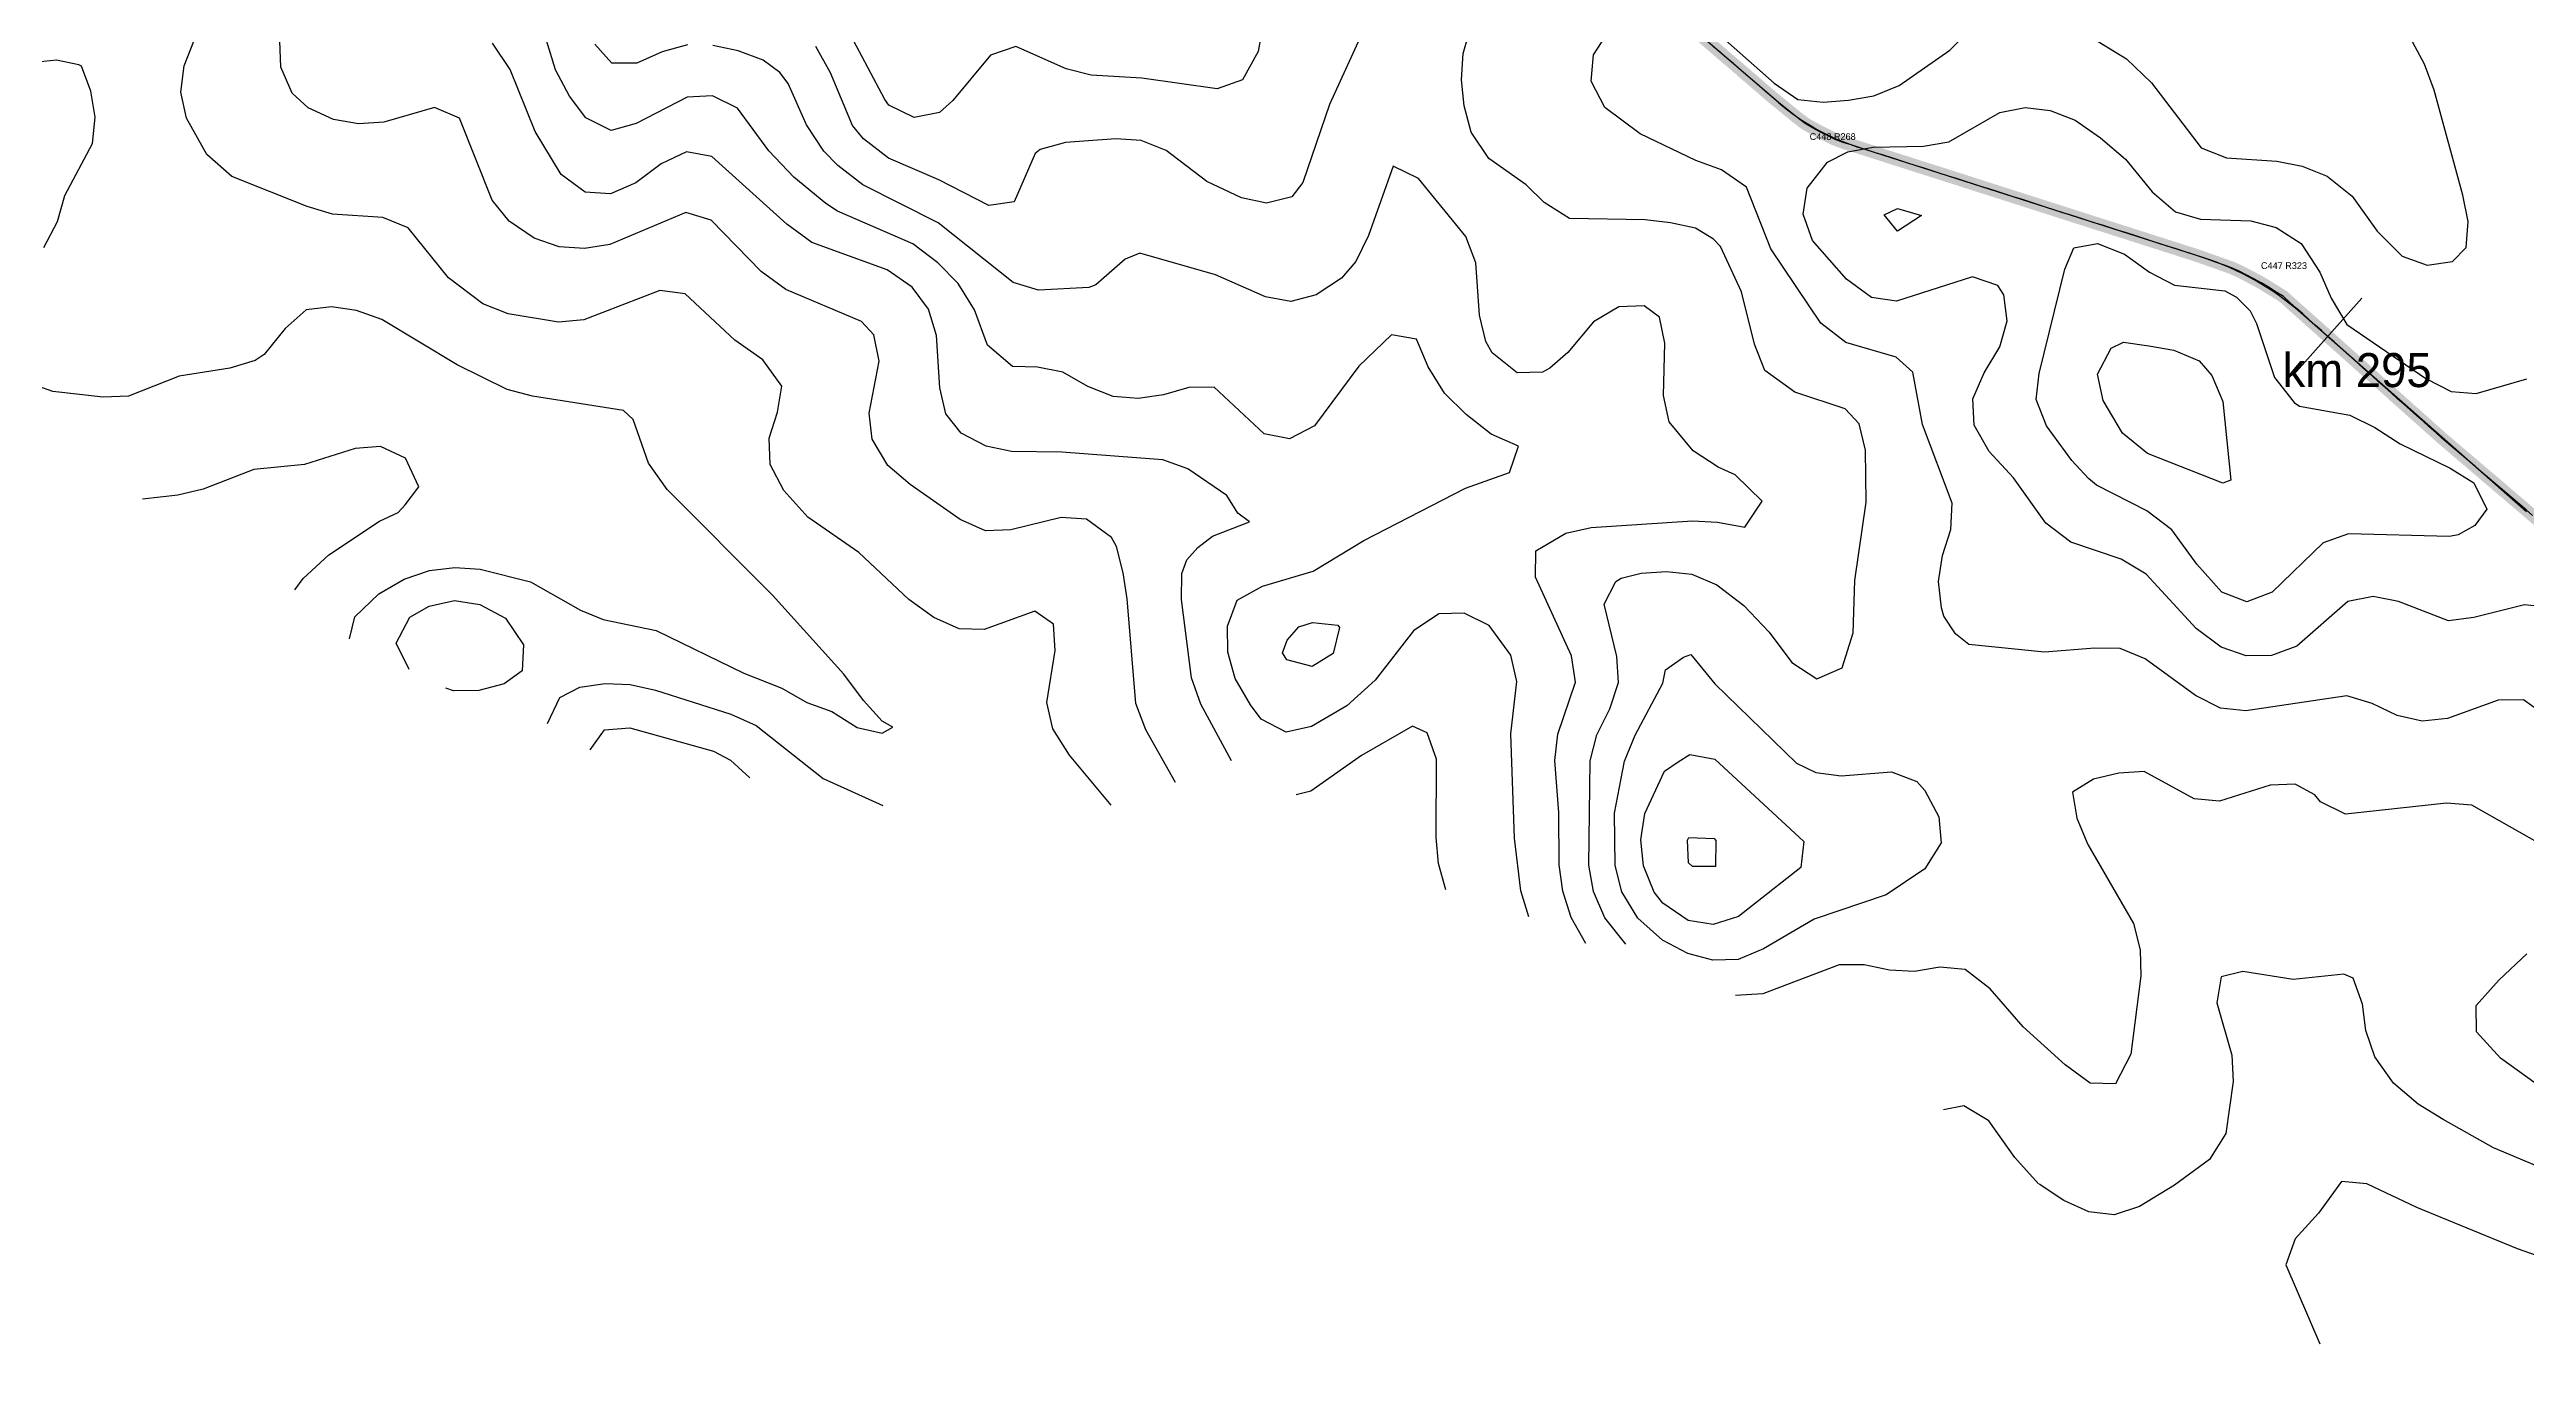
# Model space of a CAD drawing. Header units: metres. Extents: x 697254 to 930473, y 8023396 to 8227001.
# Drawn here: x 733718 to 736632, y 8195226 to 8196783 of the extents above; entities that cross this region are included whole.
import ezdxf

# ---------------------------------------------------------------- set-up
doc = ezdxf.new("R2010")
doc.units = ezdxf.units.M
for name, color, linetype in [('ALIGNMENT_FITTED', 4, 'Continuous'), ('CENTRELINE', 7, 'Continuous'), ('CHAINAGE', 7, 'Continuous'), ('CONTOUR_10M', 33, 'Continuous'), ('CONTOUR_INDEX_50M', 34, 'Continuous'), ('CURVE_LABELS', 4, 'Continuous'), ('GRADE_0-4', 3, 'Continuous'), ('GRADE_4-6', 2, 'Continuous'), ('GRADE_6-8', 30, 'Continuous')]:
    doc.layers.add(name, color=color, linetype=linetype)

msp = doc.modelspace()

# ---------------------------------------------------------------- linework, layer by layer
at = {"layer": 'ALIGNMENT_FITTED'}
for p, q in [((735752.3, 8196720.9), (735524.7, 8196917)), ((736251.6, 8196538.7), (735845.8, 8196668.6)), ((736632.2, 8196239.4), (736366.7, 8196473.5))]:
    msp.add_line(p, q, dxfattribs=at)
for centre, radius, start, end in [((735927.6, 8196924.3), 268.5, -130.7599, -107.7394), ((736153.3, 8196231.4), 322.7, 48.605, 72.2606)]:
    msp.add_arc(centre, radius, start, end, dxfattribs=at)
at = {"layer": 'CENTRELINE'}
msp.add_polyline3d([(736639.4, 8196235.2, 1107.5), (736631.8, 8196241.7, 1107.9), (736624.2, 8196248.2, 1108.2), (736616.6, 8196254.6, 1108.5), (736609, 8196261.1, 1108.6), (736601.4, 8196267.6, 1108.6), (736593.8, 8196274.1, 1108.9), (736586.1, 8196280.6, 1109), (736578.5, 8196287.1, 1108.9), (736570.9, 8196293.6, 1108.7), (736563.3, 8196300.1, 1108.4), (736555.7, 8196306.5, 1107.9), (736548.1, 8196313, 1107.4), (736540.5, 8196319.5, 1106.8), (736532.8, 8196326, 1106.3), (736525.4, 8196332.7, 1105.8), (736517.9, 8196339.3, 1105.2), (736510.5, 8196346, 1104.7), (736503, 8196352.7, 1104.4), (736495.5, 8196359.3, 1104.3), (736488.1, 8196366, 1104.5), (736480.6, 8196372.6, 1104.7), (736473.2, 8196379.3, 1104.8), (736465.7, 8196386, 1104.6), (736458.2, 8196392.6, 1104.3), (736450.8, 8196399.3, 1103.8), (736443.3, 8196405.9, 1103.5), (736435.8, 8196412.6, 1103.2), (736428.4, 8196419.3, 1102.9), (736420.9, 8196425.9, 1102.6), (736413.5, 8196432.6, 1102.3), (736406, 8196439.3, 1102.2), (736398.5, 8196445.9, 1102.4), (736391.1, 8196452.6, 1102.7), (736383.6, 8196459.2, 1103.1), (736376.2, 8196465.9, 1103.7), (736368.7, 8196472.6, 1104.4), (736361.2, 8196479.2, 1105), (736353.8, 8196485.9, 1105.4), (736346.3, 8196492.6, 1105.8), (736337.9, 8196498, 1106.3), (736329.4, 8196503.2, 1107), (736320.9, 8196508.4, 1107.4), (736312.1, 8196513.3, 1107.6), (736303.3, 8196517.9, 1107.5), (736294.4, 8196522.5, 1107.2), (736285.3, 8196526.6, 1107.2), (736275.8, 8196529.9, 1107), (736266.4, 8196533.3, 1106.5), (736257, 8196536.6, 1106.1), (736247.6, 8196540, 1105.7), (736238.1, 8196543.1, 1105.2), (736228.5, 8196546.1, 1104.8), (736219, 8196549.2, 1104.5), (736209.5, 8196552.2, 1104.9), (736199.9, 8196555.3, 1105.1), (736190.4, 8196558.3, 1105.3), (736180.9, 8196561.4, 1105.8), (736171.4, 8196564.4, 1106.3), (736161.8, 8196567.5, 1106.8), (736152.3, 8196570.5, 1107.3), (736142.8, 8196573.6, 1107.7), (736133.3, 8196576.6, 1108.1), (736123.7, 8196579.6, 1108.1), (736114.2, 8196582.7, 1107.9), (736104.7, 8196585.7, 1107.9), (736095.1, 8196588.8, 1107.9), (736085.6, 8196591.8, 1108.1), (736076.1, 8196594.9, 1108.2), (736066.6, 8196597.9, 1108.2), (736057, 8196601, 1107.9), (736047.5, 8196604, 1107.7), (736038, 8196607.1, 1107.3), (736028.4, 8196610.1, 1106.9), (736018.9, 8196613.2, 1106.5), (736009.4, 8196616.2, 1106.1), (735999.9, 8196619.3, 1105.9), (735990.3, 8196622.3, 1105.5), (735980.8, 8196625.4, 1105.1), (735971.3, 8196628.4, 1105), (735961.8, 8196631.5, 1104.7), (735952.2, 8196634.5, 1104.2), (735942.7, 8196637.6, 1104.2), (735933.2, 8196640.6, 1104), (735923.7, 8196643.6, 1103.8), (735914.1, 8196646.7, 1103.4), (735904.6, 8196649.7, 1103), (735895.1, 8196652.8, 1102.8), (735885.5, 8196655.8, 1102.6), (735876, 8196658.9, 1102.5), (735866.5, 8196661.9, 1102.2), (735857, 8196665, 1101.4), (735847.4, 8196668, 1100.5), (735837.9, 8196671.1, 1099.6), (735828.4, 8196674.1, 1098.6), (735819, 8196677.6, 1097.6), (735810.1, 8196682, 1096.6), (735801.1, 8196686.5, 1095.4), (735792.3, 8196691.2, 1093.8), (735783.6, 8196696.2, 1092.4), (735775.7, 8196702.2, 1091.4), (735767.9, 8196708.5, 1091.2), (735760.1, 8196714.9, 1091.1), (735752.4, 8196721.2, 1091), (735744.6, 8196727.5, 1091.2), (735737.1, 8196734, 1091.4), (735729.5, 8196740.6, 1091.5), (735721.9, 8196747.1, 1091.5), (735714.3, 8196753.6, 1091.5), (735706.8, 8196760.2, 1091.4), (735699.2, 8196766.7, 1091.2), (735691.6, 8196773.2, 1090.8), (735684, 8196779.7, 1090.6), (735676.4, 8196786.3, 1090.6)], dxfattribs=at)
at = {"layer": 'CHAINAGE'}
msp.add_line((736438.5, 8196490.7), (736358.6, 8196401.2), dxfattribs=at)
at = {"layer": 'CONTOUR_10M'}
for points, elevation in [([(734967.4, 8195894.4), (734918.3, 8195953.3), (734898.5, 8195984.2), (734891.8, 8196015.1), (734901.6, 8196076.5), (734899.4, 8196107.2), (734877.7, 8196122.6), (734818.1, 8196101.2), (734788.4, 8196102), (734758.9, 8196115.3), (734729.4, 8196136.3), (734670.6, 8196191.5), (734610.3, 8196233.3), (734582.3, 8196264.4), (734566.2, 8196295.3), (734565.1, 8196326.1), (734574.9, 8196356.7), (734580.1, 8196387.4), (734557.4, 8196418.4), (734524.8, 8196441.6), (734466, 8196495.8), (734436.3, 8196499.7), (734346.9, 8196465.2), (734317.1, 8196462.6), (734257.9, 8196472.5), (734228.3, 8196484.3), (734187.6, 8196514.6), (734140.2, 8196573.6), (734110.6, 8196585.6), (734051.2, 8196589.6), (734021.6, 8196598.7), (733932.9, 8196634), (733903.5, 8196659.7), (733879.5, 8196702.4), (733872.9, 8196733.3), (733876.8, 8196764), (733924.8, 8196886.5)], 1030), ([(735458.8, 8195762.9), (735449.3, 8195793.8), (735441.6, 8195855.4), (735437.3, 8195978.4), (735444.5, 8196039.8), (735437.4, 8196070.7), (735412.1, 8196105.7), (735382.5, 8196120.4), (735352.8, 8196119.5), (735322.9, 8196099.5), (735278, 8196041.6), (735244.5, 8196011.3), (735202.9, 8195987), (735173.1, 8195980.3), (735143.6, 8195995.6), (735131.2, 8196012.5), (735113.1, 8196043.4), (735104.6, 8196074.3), (735104.3, 8196105), (735115.5, 8196135.6), (735145.3, 8196152.1), (735204.9, 8196169.6), (735264.7, 8196205.6), (735384.1, 8196267.5), (735435.7, 8196285.9), (735446.3, 8196316.6), (735414.5, 8196330.9), (735385.1, 8196353.9), (735359.6, 8196379), (735340.4, 8196410), (735326.6, 8196442.7), (735297, 8196447.8), (735258.5, 8196410.9), (735206.7, 8196340.6), (735176.9, 8196325.4), (735147.2, 8196331.3), (735088.4, 8196386), (735058.7, 8196385.6), (735028.9, 8196377.2), (734999.2, 8196372.9), (734969.5, 8196375.1), (734940, 8196386.9), (734910.4, 8196403.6), (734880.8, 8196409.5), (734851.1, 8196410.4), (734821.7, 8196435.7), (734806.6, 8196477.2), (734787.2, 8196508.2), (734763.3, 8196532.4), (734733.9, 8196554.9), (734645.2, 8196593.3), (734631.7, 8196602.1), (734593.9, 8196633.3), (734564.5, 8196664.3), (734527.7, 8196714.5), (734498.2, 8196728.7), (734468.5, 8196727.2), (734408.7, 8196696.3), (734379, 8196687.9), (734349.4, 8196703.1), (734330.3, 8196728.3), (734313.8, 8196759.3), (734285.4, 8196851.8)], 1060), ([(735572.6, 8195731), (735548, 8195762), (735534.6, 8195792.9), (735529.1, 8195823.7), (735530.8, 8195946.7), (735538.7, 8195977.3), (735553.9, 8196007.9), (735564.1, 8196038.6), (735562.2, 8196069.3), (735547.1, 8196131), (735561.1, 8196157.6), (735567.4, 8196161.5), (735590.9, 8196167.2), (735620.6, 8196169.2), (735650.3, 8196166.3), (735679.9, 8196153.5), (735711.5, 8196129.2), (735741.3, 8196098.1), (735768, 8196062.4), (735797.5, 8196043.1), (735827.3, 8196055.8), (735840.3, 8196097.1), (735842.1, 8196158.5), (735855.3, 8196250.7), (735854.5, 8196312.2), (735847.1, 8196343), (735830.6, 8196360.8), (735771.4, 8196380.1), (735736.4, 8196405.7), (735724, 8196436.6), (735708.7, 8196498.2), (735684.2, 8196551.6), (735675.8, 8196560.1), (735654.7, 8196573.1), (735625.1, 8196579.5), (735595.4, 8196583.1), (735506.3, 8196584.5), (735476.8, 8196603.3), (735455.4, 8196624), (735411.5, 8196655.2), (735390.8, 8196686.2), (735382.6, 8196717), (735379.3, 8196747.8), (735381.3, 8196778.5), (735399.1, 8196839.8)], 1080), ([(735266.2, 8196810.5), (735224.1, 8196718.7), (735192.8, 8196626.8), (735179.9, 8196610), (735150.2, 8196602.4), (735120.5, 8196609), (735079.9, 8196628), (735032, 8196664.7), (735002.5, 8196676.3), (734972.8, 8196678.3), (734913.4, 8196673.8), (734883.6, 8196665.8), (734878.1, 8196661), (734853.2, 8196604), (734823.5, 8196599.9), (734764.4, 8196630.2), (734705.3, 8196655.5), (734675.8, 8196678.3), (734663.2, 8196694), (734637.2, 8196755.8), (734620, 8196786.7)], 1080), ([(735145.6, 8196811.8), (735140.2, 8196781.1), (735122, 8196747.5), (735092.2, 8196736.9), (735003.3, 8196749.7), (734943.9, 8196753.2), (734914.3, 8196760.6), (734855.2, 8196786.9), (734825.4, 8196776.8), (734781, 8196723.5), (734765.3, 8196709.4), (734735.5, 8196703.2), (734705.9, 8196717.8), (734700.9, 8196724.4), (734647.7, 8196824.9)], 1090), ([(736658.2, 8195997.2), (736628.7, 8196018.5), (736599, 8196018), (736539.4, 8195996.3), (736509.6, 8195993.3), (736480, 8195999.8), (736450.5, 8196014.1), (736420.9, 8196022.9), (736301.9, 8196005.5), (736272.2, 8196008.5), (736242.7, 8196023.6), (736183.8, 8196066.6), (736154.2, 8196078.6), (736124.5, 8196079.2), (736065.1, 8196074.3), (735976.1, 8196083.6), (735960.6, 8196095.8), (735946.7, 8196116.8), (735944, 8196126.7), (735940.6, 8196157.5), (735945.4, 8196188.2), (735954.9, 8196218.8), (735956.8, 8196249.6), (735921.7, 8196342.2), (735910.2, 8196403.8), (735890.6, 8196421.6), (735831.4, 8196438.5), (735802, 8196461.3), (735743.5, 8196548.9), (735714.6, 8196621.4), (735685.1, 8196641.9), (735655.1, 8196652.6), (735589.7, 8196684), (735547.9, 8196715.2), (735532, 8196746.1), (735534.6, 8196776.9), (735554.2, 8196807.4)], 1090), ([(736114.4, 8196801.4), (736161.7, 8196772.4), (736191.1, 8196744), (736249.7, 8196667.8), (736279.2, 8196656), (736338.6, 8196652), (736368.2, 8196646.1), (736397.8, 8196634.5), (736427.2, 8196610.7), (736456.5, 8196569.5), (736485.9, 8196540.1), (736515.4, 8196529.8), (736545.2, 8196534.1), (736561.2, 8196550.5), (736563.7, 8196581.2), (736557.4, 8196612), (736523.5, 8196735.4), (736512.1, 8196766.3), (736479.1, 8196828.1)], 1090), ([(735043.1, 8195921.2), (735008.1, 8195983.1), (734996.5, 8196013.9), (734986.1, 8196137), (734981.4, 8196167.8), (734973.5, 8196198.7), (734967.7, 8196209.3), (734938.3, 8196230.9), (734908.6, 8196232.8), (734849.1, 8196218.3), (734819.3, 8196217), (734789.8, 8196230.6), (734730.8, 8196271.7), (734704.5, 8196293.8), (734686.1, 8196324.8), (734682.6, 8196355.6), (734694.4, 8196416.9), (734688.3, 8196447.7), (734673.5, 8196463.3), (734584.8, 8196501), (734555.4, 8196522.1), (734496.6, 8196582.4), (734467, 8196591.7), (734377.5, 8196554), (734347.8, 8196549.1), (734318.1, 8196551.3), (734288.5, 8196561.5), (734259, 8196581.4), (734239.2, 8196606.3), (734200.9, 8196702.7), (734171.4, 8196715.3), (734111.8, 8196697.8), (734082.1, 8196695.8), (734052.4, 8196700.9), (734022.9, 8196714.8), (734004, 8196731.9), (733990.6, 8196762.7), (733989.4, 8196793.5)], 1040), ([(734469.1, 8196789), (734439.3, 8196780.5), (734409.5, 8196767.4), (734379.8, 8196767.2), (734360, 8196789.5)], 1070), ([(735525.5, 8195731.5), (735508.3, 8195762.4), (735498.6, 8195793.3), (735494.2, 8195824.1), (735493.8, 8195885.6), (735489.2, 8195947.1), (735492.6, 8195977.8), (735513.5, 8196039.1), (735508.9, 8196069.9), (735466.6, 8196162.6), (735466.7, 8196193.4), (735502.3, 8196214.4), (735532.1, 8196220.9), (735651, 8196229), (735680.7, 8196227.4), (735712.7, 8196221.4), (735733.3, 8196252), (735701.4, 8196283.1), (735681.4, 8196292), (735651.9, 8196311.2), (735623.7, 8196345.4), (735617, 8196376.2), (735618.8, 8196437.7), (735612.2, 8196468.5), (735594.3, 8196481.9), (735564.6, 8196480.6), (735534.7, 8196463.1), (735504.6, 8196426.8), (735483.4, 8196408.4), (735474.7, 8196403.6), (735445, 8196403), (735415.5, 8196426.4), (735407.9, 8196440), (735400.6, 8196470.8), (735396.3, 8196532.4), (735384.4, 8196563.2), (735328.7, 8196631.6), (735299.1, 8196646), (735269.9, 8196564.5), (735255, 8196533.9), (735238.3, 8196514.5), (735208.4, 8196494.7), (735178.6, 8196487.1), (735149, 8196492.4), (735089.9, 8196518.3), (735001, 8196543.7), (734983.8, 8196536.8), (734949.3, 8196506.4), (734941.2, 8196503.2), (734881.8, 8196500.2), (734852.2, 8196509.3), (734763.9, 8196579.6), (734675.2, 8196624.3), (734645.8, 8196647), (734629.3, 8196663.6), (734609, 8196694.6), (734587.4, 8196743.2), (734577.6, 8196756.4), (734558, 8196770.8), (734528.5, 8196781.8), (734498.8, 8196788)], 1070), ([(735676.5, 8196806.1), (735747.4, 8196743.8), (735775.1, 8196724.6), (735804.8, 8196721.6), (735834.5, 8196723.7), (735864.3, 8196728.7), (735894.1, 8196741), (735953.9, 8196782.7), (735974.1, 8196802.9)], 1090), ([(733711.6, 8196550.5), (733727.7, 8196581.1), (733736.6, 8196611.7), (733769.2, 8196672.9), (733772.1, 8196703.6), (733766.9, 8196734.4), (733756.1, 8196763.7), (733753.1, 8196765.3), (733726.5, 8196771), (733667.1, 8196764.7)], 1020), ([(735876.7, 8196588.7), (735892.5, 8196596.3), (735920.7, 8196588.2), (735892.2, 8196569.7), (735876.7, 8196588.7)], 1110), ([(736127.4, 8196555.2), (736159.2, 8196542.6), (736188.7, 8196521.5), (736218.2, 8196506.2), (736277.5, 8196499.4), (736291.2, 8196491.9), (736307, 8196476.1), (736314.7, 8196460.9), (736335.8, 8196397.4), (736358.9, 8196368.2), (736365.2, 8196363.7), (736424.4, 8196353.2), (736454, 8196338.8), (736483.5, 8196319.5), (736542.6, 8196290.7), (736570.3, 8196273.7), (736585.6, 8196242.7), (736571.5, 8196223.3), (736551.7, 8196212.4), (736541.7, 8196210.5), (736422.9, 8196213.5), (736393.1, 8196203.2), (736333.1, 8196145), (736303.3, 8196133.6), (736273.7, 8196145.1), (736244.4, 8196177.8), (736215.1, 8196218.2), (736185.6, 8196240.5), (736126.6, 8196270.7), (736116.8, 8196278.6), (736097.2, 8196299.9), (736067.6, 8196340.6), (736055.5, 8196371.5), (736058.9, 8196402.2), (736089, 8196524.9), (736099.9, 8196550.1), (736127.4, 8196555.2)], 1110), ([(734071.2, 8196089.9), (734077.5, 8196116.1), (734105.8, 8196142.9), (734135.7, 8196160.3), (734165.5, 8196170.4), (734195.3, 8196173.8), (734224.9, 8196172.2), (734284.2, 8196157.1), (734343.2, 8196123.8), (734369.9, 8196112.9), (734432, 8196099.9), (734535.3, 8196049.6), (734579.8, 8196031.9), (734609.3, 8196015.2), (734638.9, 8196004.7), (734668.4, 8195985.6), (734698, 8195979), (734710.3, 8195986.3), (734698.1, 8195993.3), (734675.9, 8196017.4), (734653, 8196048.4), (734568.8, 8196141.5), (734444.9, 8196265.9), (734423.1, 8196296.9), (734405, 8196348.2), (734393.5, 8196358.7), (734286.5, 8196375.5), (734256.9, 8196383.5), (734197.8, 8196412.5), (734109.3, 8196465.6), (734079.7, 8196476.2), (734050.1, 8196480.6), (734020.3, 8196477.3), (733995.7, 8196455.2), (733970.9, 8196424.7), (733960.3, 8196417.5), (733930.5, 8196408.6), (733871, 8196399.2), (733811.4, 8196375.6), (733781.7, 8196374.2), (733722.3, 8196380.9), (733692.7, 8196391.6)], 1020), ([(736143.5, 8196432), (736158.1, 8196439), (736187.8, 8196434.8), (736217.4, 8196429.6), (736247, 8196417.2), (736261.9, 8196400), (736274.9, 8196369.1), (736284.5, 8196276.8), (736275.1, 8196273.2), (736186.4, 8196308.1), (736156.9, 8196331.9), (736134.3, 8196370.6), (736127.6, 8196401.5), (736143.5, 8196432)], 1120), ([(734007, 8196147.6), (734016.9, 8196161.1), (734046.9, 8196188.8), (734106.7, 8196228.4), (734128.5, 8196238.5), (734136.7, 8196247.8), (734153, 8196269), (734137.2, 8196302.8), (734107.7, 8196316.2), (734078, 8196313.8), (734018.4, 8196295.3), (733958.9, 8196289.2), (733899.3, 8196266.1), (733869.5, 8196259), (733827.7, 8196254.2)], 1010), ([(734141.5, 8196053.9), (734126.1, 8196084.8), (734142.5, 8196115.4), (734165.1, 8196128.4), (734194.8, 8196135.1), (734224.5, 8196130.5), (734255, 8196114.2), (734275.9, 8196083.2), (734274.6, 8196052.5), (734253.2, 8196037.2), (734223.4, 8196029.2), (734193.7, 8196029), (734184.5, 8196032.2)], 1030), ([(735188.1, 8196104.1), (735204.2, 8196109.3), (735233.9, 8196106), (735236.1, 8196103.6), (735228.5, 8196072.9), (735203.7, 8196057.6), (735174.1, 8196065.3), (735168.9, 8196073.6), (735174.3, 8196088.4), (735188.1, 8196104.1)], 1070), ([(735640.4, 8196068.5), (735649.3, 8196071.7), (735677.4, 8196037.3), (735773.4, 8195944), (735796.3, 8195933), (735825.9, 8195928.8), (735885.4, 8195933.6), (735914.9, 8195922.3), (735924.3, 8195911.7), (735941, 8195880.7), (735943.5, 8195849.9), (735924.3, 8195819.4), (735879.1, 8195789.1), (735794.4, 8195760.4), (735734.6, 8195725.3), (735704.8, 8195713), (735675.1, 8195711.9), (735645.5, 8195719.8), (735615.9, 8195735.7), (735586.8, 8195761.6), (735568.2, 8195792.5), (735560.1, 8195823.3), (735559.4, 8195884.9), (735571.1, 8195946.2), (735583.7, 8195976.8), (735616.4, 8196038), (735619.4, 8196053.5), (735640.4, 8196068.5)], 1090), ([(734304.4, 8195990.6), (734318.7, 8196021.2), (734342.2, 8196033.3), (734372, 8196037.7), (734401.6, 8196036.4), (734431.3, 8196029.6), (734520.1, 8196001.4), (734549.6, 8195988.2), (734628.5, 8195925.6), (734698.8, 8195894.1)], 1030), ([(734354.4, 8195959.3), (734371.4, 8195982.9), (734401.1, 8195985.4), (734499.6, 8195957.8), (734519.5, 8195947.2), (734542.3, 8195926.6)], 1040), ([(736656.5, 8195844.1), (736567.9, 8195894.5), (736538.3, 8195896.9), (736419.4, 8195884), (736389.8, 8195898.3), (736383.2, 8195906.7), (736360.3, 8195919.2), (736330.6, 8195917.8), (736271, 8195899), (736241.4, 8195901.8), (736182.3, 8195934.1), (736152.6, 8195932.1), (736122.8, 8195925), (736098.2, 8195909.8), (736103.1, 8195879), (736116.2, 8195848.1), (736169.8, 8195755.2), (736177.9, 8195724.4), (736178.6, 8195693.7), (736166.7, 8195601.5), (736148.6, 8195566.7), (736119, 8195567.4), (736089.5, 8195589), (736040.3, 8195633.6), (736001.4, 8195678.4), (735971.9, 8195701.2), (735942.3, 8195703.9), (735912.5, 8195698.6), (735882.8, 8195700.1), (735853.2, 8195706.4), (735823.5, 8195706.6), (735734, 8195672.5), (735701.9, 8195670.6)], 1080), ([(735645.2, 8195853.2), (735646.9, 8195856.2), (735676.6, 8195855.3), (735678.8, 8195852.8), (735678.3, 8195822.1), (735651.1, 8195822.4), (735646.6, 8195826.4), (735645.2, 8195853.2)], 1110), ([(736653.4, 8195559.4), (736601.6, 8195596.8), (736573.3, 8195627.9), (736573.1, 8195658.6), (736600.2, 8195689.1), (736632.8, 8195719.5)], 1080), ([(736652.4, 8195466.4), (736593.3, 8195491.3), (736534.2, 8195524.6), (736504.7, 8195542.5), (736475.6, 8195567.4), (736453.7, 8195598.4), (736443.4, 8195629.3), (736439.4, 8195660.1), (736428.5, 8195690.9), (736417.3, 8195695.4), (736357.8, 8195689.3), (736298.6, 8195698.8), (736273.2, 8195692.6), (736267.9, 8195661.9), (736285.7, 8195600.2), (736287.2, 8195569.5), (736278.4, 8195508.1), (736259.3, 8195477.5), (736218.2, 8195447.2), (736176.8, 8195422.1), (736147, 8195412.4), (736117.3, 8195416.1), (736087.8, 8195429.4), (736058.8, 8195448.4)], 1070), ([(736058, 8195449), (736030.2, 8195480), (735999.7, 8195523), (735970.2, 8195540.8), (735946.5, 8195536.1)], 1070), ([(736948.5, 8195225.9), (736892.7, 8195255.4), (736858.2, 8195279.4), (736828.7, 8195295.6), (736799.1, 8195305), (736740, 8195330.9), (736621.7, 8195372.6), (736503.4, 8195421.1), (736444.3, 8195448.9), (736414.7, 8195451.5), (736387.7, 8195414.6), (736360.3, 8195384.2), (736349.2, 8195353.5), (736389.1, 8195260.9)], 1060)]:
    msp.add_lwpolyline(points, dxfattribs=dict(at, elevation=elevation))
at = {"layer": 'CONTOUR_INDEX_50M'}
for points, elevation in [([(735109, 8195946.7), (735072.6, 8196013.1), (735061.7, 8196044), (735050, 8196136.4), (735050.4, 8196167.1), (735056.5, 8196183), (735069.2, 8196197.6), (735086.5, 8196211), (735130, 8196227.7), (735116.5, 8196238), (735103.5, 8196258.8), (735057.5, 8196290), (735028.1, 8196300.7), (734909.4, 8196309.7), (734850, 8196310.4), (734820.4, 8196316.6), (734790.9, 8196332.1), (734772.9, 8196354.6), (734765.7, 8196385.4), (734761.8, 8196447), (734752.5, 8196477.8), (734733.3, 8196503.7), (734703.9, 8196524.1), (734615.1, 8196556.3), (734585.7, 8196577.8), (734497.4, 8196657.4), (734467.8, 8196662.9), (734437.9, 8196649), (734408, 8196626.5), (734378.2, 8196613.6), (734348.5, 8196615.7), (734320.3, 8196636.2), (734289.9, 8196686.8), (734260.5, 8196759.8), (734239.7, 8196790.8)], 1050), ([(736659.6, 8196126.9), (736629.9, 8196130.2), (736570.3, 8196115.3), (736540.6, 8196111.3), (736481.5, 8196134), (736451.8, 8196139.9), (736422.1, 8196133.8), (736362.1, 8196081.4), (736332.3, 8196070.6), (736302.6, 8196070), (736273, 8196080.1), (736243.5, 8196102.4), (736184.8, 8196166.1), (736155.3, 8196183.6), (736096.2, 8196203.9), (736066.7, 8196226.1), (736028.9, 8196279.5), (736000.1, 8196310.6), (735982.6, 8196341.5), (735980.9, 8196372.3), (735994.1, 8196402.9), (736012.6, 8196433.5), (736021.2, 8196464.1), (736017.5, 8196494.9), (736010.3, 8196505.8), (735980.7, 8196515.9), (735891.3, 8196487.3), (735861.7, 8196491.8), (735832.2, 8196513.2), (735792.4, 8196558.8), (735781.4, 8196589.7), (735786.1, 8196620.4), (735810, 8196650.9), (735833.9, 8196663), (735863.6, 8196668.6), (735923, 8196669.8), (735952.8, 8196674.6), (736012.5, 8196709.2), (736042.3, 8196715), (736072, 8196711.7), (736101.5, 8196700.4), (736131, 8196679.6), (736160.4, 8196654.2), (736191.9, 8196616), (736219.2, 8196592.5), (736248.8, 8196583.9), (736308.1, 8196581.9), (736337.7, 8196573.8), (736367.2, 8196555.1), (736389, 8196521.6), (736402.3, 8196490.7), (736420.8, 8196459.8), (736514, 8196396.2), (736543.5, 8196380.9), (736573.2, 8196378.6), (736632.8, 8196396)], 1100), ([(735361.1, 8195794.7), (735352.3, 8195825.6), (735349.6, 8195856.4), (735350.1, 8195948.6), (735339, 8195979.5), (735321.7, 8195987.2), (735261.9, 8195952.8), (735202.1, 8195910.8), (735185, 8195906.6)], 1050), ([(735634.4, 8195945.5), (735648, 8195954), (735677.6, 8195948.4), (735782, 8195851.7), (735778.5, 8195821), (735705.3, 8195763.5), (735675.5, 8195753.9), (735645.9, 8195758.6), (735616.4, 8195779.2), (735606, 8195792.1), (735593.4, 8195823), (735590.5, 8195853.8), (735595.1, 8195884.5), (735618.1, 8195934.2), (735634.4, 8195945.5)], 1100)]:
    msp.add_lwpolyline(points, dxfattribs=dict(at, elevation=elevation))
at = {"layer": 'GRADE_0-4', "const_width": 15}
for points in [[(735737.1, 8196734), (735729.5, 8196740.6), (735721.9, 8196747.1), (735714.3, 8196753.6), (735706.8, 8196760.2), (735699.2, 8196766.7), (735691.6, 8196773.2), (735684, 8196779.7), (735676.4, 8196786.3), (735668.9, 8196792.8), (735661.3, 8196799.3), (735653.7, 8196805.9), (735646.1, 8196812.4), (735638.6, 8196818.9), (735631, 8196825.5), (735623.4, 8196832), (735615.8, 8196838.5), (735608.2, 8196845), (735600.7, 8196851.6), (735593.1, 8196858.1), (735585.5, 8196864.6), (735577.9, 8196871.2)], [(736647.1, 8196228.7), (736639.4, 8196235.2), (736631.8, 8196241.7), (736624.2, 8196248.2), (736616.6, 8196254.6), (736609, 8196261.1), (736601.4, 8196267.6), (736593.8, 8196274.1), (736586.1, 8196280.6), (736578.5, 8196287.1), (736570.9, 8196293.6), (736563.3, 8196300.1), (736555.7, 8196306.5), (736548.1, 8196313), (736540.5, 8196319.5), (736532.8, 8196326), (736525.4, 8196332.7), (736517.9, 8196339.3), (736510.5, 8196346), (736503, 8196352.7), (736495.5, 8196359.3), (736488.1, 8196366), (736480.6, 8196372.6), (736473.2, 8196379.3), (736465.7, 8196386), (736458.2, 8196392.6), (736450.8, 8196399.3), (736443.3, 8196405.9), (736435.8, 8196412.6), (736428.4, 8196419.3), (736420.9, 8196425.9), (736413.5, 8196432.6), (736406, 8196439.3), (736398.5, 8196445.9), (736391.1, 8196452.6), (736383.6, 8196459.2), (736376.2, 8196465.9), (736368.7, 8196472.6), (736361.2, 8196479.2), (736353.8, 8196485.9), (736346.3, 8196492.6), (736337.9, 8196498), (736329.4, 8196503.2), (736320.9, 8196508.4), (736312.1, 8196513.3), (736303.3, 8196517.9), (736294.4, 8196522.5), (736285.3, 8196526.6), (736275.8, 8196529.9), (736266.4, 8196533.3), (736257, 8196536.6), (736247.6, 8196540), (736238.1, 8196543.1), (736228.5, 8196546.1), (736219, 8196549.2), (736209.5, 8196552.2), (736199.9, 8196555.3), (736190.4, 8196558.3), (736180.9, 8196561.4), (736171.4, 8196564.4), (736161.8, 8196567.5), (736152.3, 8196570.5), (736142.8, 8196573.6), (736133.3, 8196576.6), (736123.7, 8196579.6), (736114.2, 8196582.7), (736104.7, 8196585.7), (736095.1, 8196588.8), (736085.6, 8196591.8), (736076.1, 8196594.9), (736066.6, 8196597.9), (736057, 8196601), (736047.5, 8196604), (736038, 8196607.1), (736028.4, 8196610.1), (736018.9, 8196613.2), (736009.4, 8196616.2), (735999.9, 8196619.3), (735990.3, 8196622.3), (735980.8, 8196625.4), (735971.3, 8196628.4), (735961.8, 8196631.5), (735952.2, 8196634.5), (735942.7, 8196637.6), (735933.2, 8196640.6), (735923.7, 8196643.6), (735914.1, 8196646.7)]]:
    msp.add_lwpolyline(points, dxfattribs=at)
at = {"layer": 'GRADE_4-6', "const_width": 15}
for points in [[(735810.1, 8196682), (735801.1, 8196686.5), (735792.3, 8196691.2), (735783.6, 8196696.2), (735775.7, 8196702.2), (735767.9, 8196708.5), (735760.1, 8196714.9), (735752.4, 8196721.2), (735744.6, 8196727.5), (735737.1, 8196734)], [(735914.1, 8196646.7), (735904.6, 8196649.7), (735895.1, 8196652.8), (735885.5, 8196655.8), (735876, 8196658.9)]]:
    msp.add_lwpolyline(points, dxfattribs=at)
at = {"layer": 'GRADE_6-8', "const_width": 15}
msp.add_lwpolyline([(735876, 8196658.9), (735866.5, 8196661.9), (735857, 8196665), (735847.4, 8196668), (735837.9, 8196671.1), (735828.4, 8196674.1), (735819, 8196677.6), (735810.1, 8196682)], dxfattribs=at)

# ---------------------------------------------------------------- texts
at = {"layer": 'CHAINAGE'}
msp.add_text('km 295', height=40, dxfattribs=at).set_placement((736345.3, 8196386.2))
at = {"layer": 'CURVE_LABELS'}
for s, p in [('C448 R268', (735789, 8196676.9)), ('C447 R323', (736319.9, 8196525.1))]:
    msp.add_text(s, height=8, dxfattribs=at).set_placement(p)

doc.saveas('drawing.dxf')
